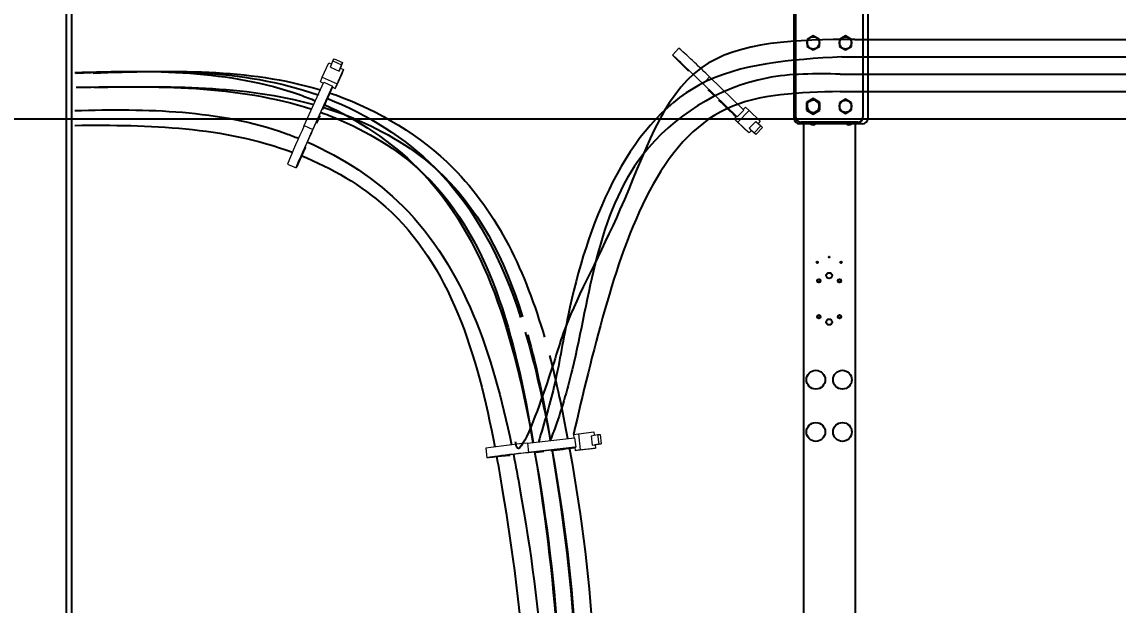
# Model space of a CAD drawing. Header units: feet. Extents: x -17 to 453, y -41 to 31.
# Drawn here: x 83.518 to 85.266, y 5.509 to 6.439 of the extents above; entities that cross this region are included whole.
import ezdxf
from ezdxf.enums import TextEntityAlignment as Align

# ---------------------------------------------------------------- set-up
doc = ezdxf.new("R2018")
doc.units = ezdxf.units.FT
doc.header["$MEASUREMENT"] = 0
for name, color, linetype in [('DC STRING CABLES', 30, 'Continuous'), ('E-DETL', 1, 'Continuous'), ('G-ANNO-TEXT', 1, 'Continuous'), ('S-BEAM', 7, 'Continuous')]:
    doc.layers.add(name, color=color, linetype=linetype)
doc.styles.add('NEI-A', font='arial.ttf')
doc.styles.get("Standard").update_dxf_attribs({"font": 'arial.ttf'})

# ---------------------------------------------------------------- blocks, each defined once
blk = doc.blocks.new('DETAIL_TITLE')
at = {"style": 'NEI-A', "flags": 8}
blk.add_attdef('#', text='', height=0.2, dxfattribs=at).set_placement((0.5922, -0.5109), align=Align.MIDDLE_CENTER)
at = {"lineweight": 30, "style": '', "flags": 104}
blk.add_attdef('DETAIL_TITLE', text='', height=0.2, dxfattribs=at).set_placement((0.9099, -0.5251), align=Align.BOTTOM_LEFT)
at = {"style": 'NEI-A'}
for tag, p in [('SCALE:', (0.9386, -0.7379)), ('1"_=_', (1.5474, -0.7379))]:
    blk.add_attdef(tag, text='', height=0.1, dxfattribs=at).set_placement(p, align=Align.BOTTOM_LEFT)

msp = doc.modelspace()

# ---------------------------------------------------------------- linework, layer by layer
at = {"color": 7, "linetype": 'Continuous', "lineweight": 25}
for p, q in [((84.74965, 6.28531), (84.74965, 6.5077)), ((84.86707, 6.5077), (84.86707, 6.28531)), ((84.75241, 6.28704), (84.75241, 6.49895)), ((84.85918, 6.49895), (84.85918, 6.28704)), ((84.78008, 6.41662), (84.77037, 6.41102)), ((84.77037, 6.41102), (84.77037, 6.39981)), ((84.77037, 6.39981), (84.78008, 6.39421)), ((84.78978, 6.41102), (84.78008, 6.41662)), ((84.78008, 6.39421), (84.78978, 6.39981)), ((84.78978, 6.39981), (84.78978, 6.41102)), ((84.83152, 6.41662), (84.82181, 6.41102)), ((84.82181, 6.41102), (84.82181, 6.39981)), ((84.82181, 6.39981), (84.83152, 6.39421)), ((84.84122, 6.41102), (84.83152, 6.41662)), ((84.83152, 6.39421), (84.84122, 6.39981)), ((84.84122, 6.39981), (84.84122, 6.41102)), ((84.78008, 6.31664), (84.7694, 6.31048)), ((84.78008, 6.31552), (84.77037, 6.30992)), ((84.79075, 6.31048), (84.78008, 6.31664)), ((84.78978, 6.30992), (84.78008, 6.31552)), ((84.83152, 6.31552), (84.82181, 6.30992)), ((84.84122, 6.30992), (84.83152, 6.31552)), ((84.7694, 6.31048), (84.7694, 6.29815)), ((84.7694, 6.29815), (84.78008, 6.29199)), ((84.77037, 6.30992), (84.77037, 6.29871)), ((84.77037, 6.29871), (84.78008, 6.29311)), ((84.78008, 6.29311), (84.78978, 6.29871)), ((84.78008, 6.29199), (84.79075, 6.29815)), ((84.78978, 6.29871), (84.78978, 6.30992)), ((84.79075, 6.29815), (84.79075, 6.31048)), ((84.82181, 6.30992), (84.82181, 6.29871)), ((84.82181, 6.29871), (84.83152, 6.29311)), ((84.83152, 6.29311), (84.84122, 6.29871)), ((84.84122, 6.29871), (84.84122, 6.30992)), ((84.85109, 6.27895), (84.7605, 6.27895)), ((84.7645, 6.27895), (84.7645, 3.35561)), ((84.84709, 6.27895), (84.84709, 3.35561)), ((84.85818, 6.27642), (84.75855, 6.27642))]:
    msp.add_line(p, q, dxfattribs=at)
for centre, radius in [((84.78008, 6.40542), 0.00971), ((84.83152, 6.40542), 0.00971), ((84.83152, 6.30431), 0.00971), ((84.78639, 6.05535), 0.00123), ((84.78639, 6.05537), 0.00109), ((84.7864, 6.05538), 0.00086), ((84.80539, 6.06394), 0.000665), ((84.82437, 6.05535), 0.00123), ((84.82437, 6.05537), 0.00109), ((84.82438, 6.05538), 0.00086), ((84.80539, 6.03431), 0.00466), ((84.78887, 6.02593), 0.0028), ((84.78887, 6.02593), 0.00267), ((84.78887, 6.02593), 0.00233), ((84.78887, 6.02593), 0.00207), ((84.8219, 6.02593), 0.0028), ((84.8219, 6.02593), 0.00267), ((84.8219, 6.02593), 0.00233), ((84.8219, 6.02593), 0.00207), ((84.78887, 5.96872), 0.0028), ((84.78887, 5.96872), 0.00267), ((84.78887, 5.96872), 0.00233), ((84.78887, 5.96872), 0.00207), ((84.80539, 5.96035), 0.00466), ((84.8219, 5.96872), 0.0028), ((84.8219, 5.96872), 0.00267), ((84.8219, 5.96872), 0.00233), ((84.8219, 5.96872), 0.00207), ((84.7842, 5.86831), 0.01499), ((84.82657, 5.86831), 0.01499), ((84.7842, 5.78502), 0.01499), ((84.82657, 5.78502), 0.01499)]:
    msp.add_circle(centre, radius, dxfattribs=at)
for centre, radius, start, end in [((84.78008, 6.30431), 0.00971, 180, 119.99998), ((84.75855, 6.28531), 0.0089, 180, 270), ((84.7605, 6.28704), 0.00809, 180, 270), ((84.78008, 6.28409), 0.00647, 232.65435, 307.34565), ((84.83152, 6.28409), 0.00647, 232.65435, 307.34565), ((84.85109, 6.28704), 0.00809, 270, 0), ((84.85818, 6.28531), 0.0089, 270, 0), ((84.78008, 6.28208), 0.00712, 232.65435, 307.34565), ((84.83665, 6.28208), 0.00712, 232.65435, 307.34565)]:
    msp.add_arc(centre, radius, start, end, dxfattribs=at)
at = {"layer": 'DC STRING CABLES', "flags": 128}
for points in [[(84.84652, 6.41107), (85.97435, 6.41107)], [(84.8258, 6.38336), (85.97435, 6.38336)], [(84.82283, 6.35566), (85.97435, 6.35566)], [(84.82283, 6.32795), (85.97435, 6.32795)]]:
    msp.add_lwpolyline(points, dxfattribs=at)
at = {"layer": 'DC STRING CABLES'}
for points in [[(84.84652, 6.41107), (84.6009, 6.3652), (84.4717, 6.13952), (84.38525, 5.95316), (84.34873, 5.84395), (84.30576, 5.76538), (84.30533, 5.76909)], [(84.8258, 6.38336), (84.5987, 6.33863), (84.38901, 5.97073), (84.36778, 5.86301), (84.34165, 5.76835)], [(84.82283, 6.35566), (84.70587, 6.34939), (84.50824, 6.22698), (84.39554, 5.88423), (84.36615, 5.7863), (84.36125, 5.77325)], [(84.82283, 6.32795), (84.64217, 6.30042), (84.44781, 5.98053), (84.39754, 5.78101)]]:
    msp.add_spline(points, degree=3, dxfattribs=at)
for points, knots in [([(83.60348, 6.35742), (83.73572, 6.36174), (83.868, 6.36606), (83.99025, 6.32238), (83.99029, 6.32236)], [0, 0, 0, 0, 4.659376, 4.6607503, 4.6607503, 4.6607503, 4.6607503]), ([(83.60228, 6.35828), (83.72547, 6.3621), (83.85678, 6.36316), (83.97811, 6.31641), (83.98609, 6.31311)], [0.3172302, 0.3172302, 0.3172302, 0.3172302, 4.659376, 4.9677961, 4.9677961, 4.9677961, 4.9677961]), ([(84.00443, 6.31708), (84.06848, 6.29207), (84.2113, 6.2022), (84.28389, 6.05808), (84.31333, 5.9677)], [4.8410384, 4.8410384, 4.8410384, 4.8410384, 7.3005954, 10.6386423, 10.6386423, 10.6386423, 10.6386423]), ([(84.00841, 6.32585), (84.01175, 6.32474), (84.08451, 6.29958), (84.24692, 6.20083), (84.32149, 6.03858), (84.35131, 5.93596)], [4.5327918, 4.5327918, 4.5327918, 4.5327918, 4.659376, 7.3005954, 11.0259441, 11.0259441, 11.0259441, 11.0259441]), ([(83.60228, 6.29758), (83.71767, 6.30068), (83.83929, 6.29907), (83.95228, 6.25608), (83.95893, 6.25339)], [0.5886467, 0.5886467, 0.5886467, 0.5886467, 4.659376, 4.9155113, 4.9155113, 4.9155113, 4.9155113]), ([(83.99432, 6.29481), (83.99889, 6.29318), (84.05487, 6.27233), (84.25159, 6.15971), (84.3051, 5.93376), (84.33311, 5.76837)], [4.7008971, 4.7008971, 4.7008971, 4.7008971, 4.8751145, 6.8438181, 12.542802, 12.542802, 12.542802, 12.542802]), ([(83.99801, 6.30294), (84.01084, 6.29901), (84.07529, 6.27679), (84.22123, 6.19325), (84.28785, 6.06063), (84.3165, 5.96836)], [4.3905786, 4.3905786, 4.3905786, 4.3905786, 4.8751145, 6.8438181, 10.2079612, 10.2079612, 10.2079612, 10.2079612]), ([(83.99992, 6.30715), (84.05514, 6.28244), (84.24363, 6.1568), (84.3032, 5.93153), (84.33297, 5.76836)], [5.1467727, 5.1467727, 5.1467727, 5.1467727, 7.3005954, 13.0023604, 13.0023604, 13.0023604, 13.0023604]), ([(83.97293, 6.2475), (84.02961, 6.22268), (84.20397, 6.10755), (84.26898, 5.90793), (84.29871, 5.76455)], [5.0961601, 5.0961601, 5.0961601, 5.0961601, 7.3005954, 12.330916, 12.330916, 12.330916, 12.330916]), ([(83.96331, 6.22572), (84.01218, 6.20599), (84.18542, 6.10485), (84.24421, 5.90823), (84.27214, 5.76108)], [4.9601861, 4.9601861, 4.9601861, 4.9601861, 6.8438181, 11.9216807, 11.9216807, 11.9216807, 11.9216807]), ([(84.36328, 5.75671), (84.36338, 5.75618), (84.40206, 5.53945), (84.41959, 5.32582), (84.38262, 5.12282)], [13.1380285, 13.1380285, 13.1380285, 13.1380285, 13.1565208, 20.713554, 20.713554, 20.713554, 20.713554]), ([(84.36328, 5.75671), (84.36339, 5.75605), (84.39987, 5.53654), (84.41875, 5.32476), (84.3826, 5.12282)], [12.6768201, 12.6768201, 12.6768201, 12.6768201, 12.6997435, 20.2487581, 20.2487581, 20.2487581, 20.2487581]), ([(84.39096, 5.75971), (84.39123, 5.75818), (84.42999, 5.54158), (84.44761, 5.32808), (84.41141, 5.12605)], [13.103143, 13.103143, 13.103143, 13.103143, 13.1565208, 20.6735066, 20.6735066, 20.6735066, 20.6735066]), ([(84.2749, 5.7463), (84.27813, 5.72865), (84.3154, 5.51185), (84.3356, 5.30256), (84.31174, 5.11779)], [12.09148, 12.09148, 12.09148, 12.09148, 12.6997435, 19.5495085, 19.5495085, 19.5495085, 19.5495085]), ([(84.30175, 5.74962), (84.30546, 5.73103), (84.34558, 5.51585), (84.36488, 5.30373), (84.34017, 5.11779)], [12.5053467, 12.5053467, 12.5053467, 12.5053467, 13.1565208, 20.0174396, 20.0174396, 20.0174396, 20.0174396])]:
    msp.add_open_spline(points, degree=3, knots=knots, dxfattribs=at)
for points in [[(83.63169, 6.35742), (83.75517, 6.36145), (83.87864, 6.36549), (83.99396, 6.33046)], [(83.60421, 6.33469), (83.73253, 6.33668), (83.86084, 6.33867), (83.98001, 6.29971)], [(83.63243, 6.33469), (83.75188, 6.33654), (83.87134, 6.33839), (83.98341, 6.3072)], [(83.60228, 6.27398), (83.72139, 6.27521), (83.8395, 6.27189), (83.94925, 6.23116)], [(84.32068, 5.94417), (84.33742, 5.88821), (84.3499, 5.82983), (84.36061, 5.77146)], [(84.32474, 5.94033), (84.33997, 5.8856), (84.3511, 5.82841), (84.3608, 5.77148)], [(84.35928, 5.90715), (84.37074, 5.8637), (84.38002, 5.81914), (84.38825, 5.77456)], [(84.3356, 5.7535), (84.37209, 5.53329), (84.39078, 5.32088), (84.35347, 5.11779)], [(84.33564, 5.75351), (84.3743, 5.53608), (84.39157, 5.32179), (84.35348, 5.11779)]]:
    msp.add_open_spline(points, degree=3, dxfattribs=at)
at = {"layer": 'E-DETL', "linetype": 'Continuous', "lineweight": 0}
for p, q in [((84.56592, 6.39698), (84.55549, 6.38612)), ((83.99696, 6.35099), (84.00716, 6.37347)), ((84.00716, 6.37347), (84.01191, 6.37134)), ((84.01008, 6.36674), (84.01402, 6.37663)), ((84.01008, 6.36674), (84.02382, 6.36058)), ((84.01402, 6.37663), (84.01567, 6.38026)), ((84.01402, 6.37663), (84.02776, 6.37047)), ((84.01567, 6.38026), (84.02941, 6.3741)), ((84.02382, 6.36058), (84.02776, 6.37047)), ((84.02941, 6.3741), (84.02547, 6.3642)), ((84.02583, 6.36511), (84.03083, 6.36286)), ((84.02776, 6.37047), (84.02941, 6.3741)), ((83.99402, 6.3436), (83.99696, 6.35099)), ((83.99696, 6.35099), (84.02063, 6.34037)), ((84.02789, 6.35548), (84.01769, 6.33299)), ((84.02063, 6.34037), (84.03083, 6.36286)), ((84.02382, 6.36058), (84.02547, 6.3642)), ((84.03083, 6.36286), (84.02789, 6.35548)), ((84.61465, 6.35108), (84.60421, 6.34022)), ((84.61465, 6.35108), (84.6691, 6.29829)), ((83.96812, 6.2735), (83.99946, 6.34257)), ((84.01272, 6.33522), (83.98139, 6.26615)), ((83.98186, 6.26734), (84.0132, 6.33641)), ((83.99402, 6.3436), (83.99893, 6.3414)), ((83.99946, 6.34257), (84.0132, 6.33641)), ((84.0132, 6.33641), (84.01272, 6.33522)), ((84.01272, 6.33522), (84.01769, 6.33299)), ((84.01769, 6.33299), (84.02063, 6.34037)), ((84.6577, 6.28828), (84.60325, 6.34107)), ((84.60421, 6.34022), (84.65867, 6.28743)), ((84.61712, 6.32565), (84.61179, 6.33082)), ((84.61184, 6.33086), (84.61808, 6.32481)), ((84.62081, 6.32208), (84.61712, 6.32565)), ((84.61902, 6.32578), (84.61808, 6.32481)), ((84.61808, 6.32481), (84.62084, 6.32214)), ((84.6691, 6.29829), (84.65867, 6.28743)), ((84.67787, 6.2978), (84.6599, 6.2791)), ((84.67191, 6.30306), (84.66818, 6.29918)), ((84.67191, 6.30306), (84.67787, 6.2978)), ((84.67787, 6.2978), (84.6956, 6.28061)), ((83.98811, 6.27768), (83.9917, 6.2856)), ((83.99122, 6.28441), (83.98816, 6.27764)), ((83.99046, 6.28615), (83.9917, 6.2856)), ((83.99334, 6.28909), (83.99122, 6.28441)), ((83.9917, 6.2856), (83.99328, 6.28909)), ((84.6577, 6.28828), (84.65394, 6.28436)), ((84.65394, 6.28436), (84.6599, 6.2791)), ((84.67167, 6.26717), (84.65394, 6.28436)), ((84.65867, 6.28743), (84.6577, 6.28828)), ((84.6599, 6.2791), (84.67763, 6.26191)), ((84.68827, 6.28014), (84.67784, 6.26928)), ((84.68827, 6.28014), (84.69626, 6.27309)), ((84.6956, 6.28061), (84.69199, 6.27686)), ((83.96812, 6.2735), (83.98186, 6.26734)), ((84.67763, 6.26191), (84.67167, 6.26717)), ((84.68143, 6.26587), (84.67763, 6.26191)), ((84.67784, 6.26928), (84.68583, 6.26223)), ((84.67784, 6.26928), (84.6807, 6.26651)), ((84.68869, 6.25946), (84.6807, 6.26651)), ((84.69626, 6.27309), (84.68583, 6.26223)), ((84.68583, 6.26223), (84.68869, 6.25946)), ((84.69912, 6.27032), (84.68869, 6.25946)), ((84.69626, 6.27309), (84.69912, 6.27032)), ((83.94134, 6.21215), (83.95509, 6.20599)), ((84.32406, 5.76736), (84.39943, 5.77581)), ((84.39754, 5.78101), (84.40538, 5.78226)), ((84.39754, 5.78101), (84.39816, 5.77567)), ((84.39943, 5.77581), (84.40117, 5.76085)), ((84.40538, 5.78226), (84.42992, 5.78502)), ((84.40538, 5.78226), (84.40838, 5.7565)), ((84.42563, 5.77906), (84.43615, 5.78074)), ((84.42563, 5.77906), (84.42737, 5.7641)), ((84.42992, 5.78502), (84.43052, 5.77985)), ((84.43615, 5.78074), (84.44011, 5.78119)), ((84.43615, 5.78074), (84.43789, 5.76579)), ((84.44011, 5.78119), (84.44185, 5.76623)), ((84.25765, 5.75895), (84.2594, 5.74399)), ((84.32406, 5.76736), (84.3258, 5.7524)), ((84.39991, 5.76065), (84.32454, 5.7522)), ((84.3258, 5.7524), (84.40117, 5.76085)), ((84.34526, 5.7531), (84.33788, 5.75227)), ((84.33789, 5.75233), (84.34652, 5.7533)), ((84.35036, 5.75367), (84.34526, 5.7531)), ((84.34636, 5.75465), (84.34652, 5.7533)), ((84.34652, 5.7533), (84.35033, 5.75373)), ((84.40117, 5.76085), (84.39991, 5.76065)), ((84.39991, 5.76065), (84.40054, 5.75525)), ((84.42508, 5.758), (84.40054, 5.75525)), ((84.40054, 5.75525), (84.40838, 5.7565)), ((84.40838, 5.7565), (84.43292, 5.75925)), ((84.43292, 5.75925), (84.42508, 5.758)), ((84.42737, 5.7641), (84.43789, 5.76579)), ((84.42737, 5.7641), (84.43133, 5.76455)), ((84.44185, 5.76623), (84.43133, 5.76455)), ((84.43229, 5.7647), (84.43292, 5.75925)), ((84.43789, 5.76579), (84.44185, 5.76623))]:
    msp.add_line(p, q, dxfattribs=at)
at = {"layer": 'E-DETL', "linetype": 'Continuous', "lineweight": 0, "flags": 128}
for points in [[(84.58066, 6.361), (84.57533, 6.36619), (84.57042, 6.37099), (84.56604, 6.37529), (84.56232, 6.37898), (84.55934, 6.38197), (84.55718, 6.38419), (84.55588, 6.38559), (84.55549, 6.38612), (84.556, 6.38578), (84.55741, 6.38457), (84.55968, 6.38253), (84.56276, 6.3797), (84.56657, 6.37615), (84.57102, 6.37198), (84.576, 6.36728), (84.58138, 6.36217), (84.58703, 6.35677), (84.59281, 6.35123), (84.59859, 6.34566), (84.60421, 6.34022)], [(84.60325, 6.34107), (84.59809, 6.34607), (84.59278, 6.35118), (84.58747, 6.35627), (84.58228, 6.36123), (84.57734, 6.36592), (84.57277, 6.37024), (84.56868, 6.37407), (84.56519, 6.37733), (84.56236, 6.37992), (84.56027, 6.3818), (84.55897, 6.38291), (84.5585, 6.38322), (84.55887, 6.38273), (84.56006, 6.38145), (84.56205, 6.37941), (84.56478, 6.37666), (84.5682, 6.37327), (84.57221, 6.36932), (84.57673, 6.36491), (84.58163, 6.36015)], [(83.97024, 6.23816), (83.96716, 6.23139), (83.9643, 6.22515), (83.96173, 6.21958), (83.95951, 6.21484), (83.95769, 6.21102), (83.95633, 6.20823), (83.95545, 6.20654), (83.95509, 6.20599), (83.95524, 6.20659), (83.9559, 6.20832), (83.95705, 6.21115), (83.95868, 6.215), (83.96073, 6.21979), (83.96316, 6.22538), (83.96591, 6.23165), (83.9689, 6.23844), (83.97208, 6.24558), (83.97535, 6.2529), (83.97864, 6.26021), (83.98186, 6.26734)], [(83.98139, 6.26615), (83.97843, 6.2596), (83.97541, 6.25288), (83.9724, 6.24616), (83.96949, 6.23961), (83.96673, 6.23337), (83.96421, 6.22762), (83.96198, 6.22248), (83.9601, 6.21809), (83.9586, 6.21455), (83.95754, 6.21195), (83.95693, 6.21036), (83.9568, 6.20981), (83.95714, 6.21032), (83.95794, 6.21187), (83.95919, 6.21443), (83.96086, 6.21793), (83.9629, 6.22229), (83.96526, 6.2274), (83.96789, 6.23314), (83.97072, 6.23936)], [(84.29479, 5.74744), (84.2874, 5.74662), (84.28057, 5.74588), (84.27447, 5.74524), (84.26926, 5.74472), (84.26505, 5.74432), (84.26196, 5.74407), (84.26006, 5.74395), (84.2594, 5.74399), (84.25999, 5.74417), (84.26181, 5.74449), (84.26484, 5.74494), (84.26898, 5.74552), (84.27414, 5.7462), (84.28019, 5.74698), (84.28698, 5.74783), (84.29434, 5.74873), (84.3021, 5.74966), (84.31006, 5.7506), (84.31803, 5.75152), (84.3258, 5.7524)], [(84.32454, 5.7522), (84.3174, 5.75139), (84.31008, 5.75055), (84.30277, 5.74969), (84.29564, 5.74883), (84.28888, 5.748), (84.28265, 5.74722), (84.27709, 5.74651), (84.27235, 5.74588), (84.26855, 5.74535), (84.26577, 5.74493), (84.26409, 5.74464), (84.26355, 5.74447), (84.26416, 5.74444), (84.2659, 5.74454), (84.26874, 5.74478), (84.27261, 5.74514), (84.2774, 5.74563), (84.283, 5.74621), (84.28927, 5.74689), (84.29606, 5.74764)]]:
    msp.add_lwpolyline(points, dxfattribs=at)
at = {"layer": 'E-DETL', "linetype": 'Continuous', "lineweight": 0}
for centre, radius, start, end in [((83.68749, 5.4156), 1.3171, 45.25587, 48.16814), ((82.2237, 7.10004), 1.94651, 335.71351, 336.85239), ((81.70437, 7.331), 2.51493, 335.78261, 336.66527), ((86.37361, 8.12561), 2.51493, 226.07419, 226.95684), ((85.98105, 7.71458), 1.94651, 226.00508, 227.14397), ((85.16147, 5.71613), 1.3171, 154.96429, 157.87656), ((84.45636, 4.45693), 1.3171, 95.7651, 98.67737), ((84.07323, 8.25331), 2.51493, 276.58342, 277.46608), ((84.14078, 7.68897), 1.94651, 276.51432, 277.6532)]:
    msp.add_arc(centre, radius, start, end, dxfattribs=at)
at = {"layer": 'S-BEAM'}
for p, q in [((83.58853, 6.52453), (83.58853, 4.89685)), ((83.59716, 6.52453), (83.59716, 4.89685))]:
    msp.add_line(p, q, dxfattribs=at)

# ---------------------------------------------------------------- block references
at = {"layer": 'G-ANNO-TEXT'}
ref = msp.add_blockref('DETAIL_TITLE', (9.90128, 15.51621), dxfattribs=at)
lines = msp.add_mtext('{\\LSTEEL SUPPORT POST GROUNDING (BELOW GRADE)}', dxfattribs={"layer": '0', "insert": (10.81118, 15.29107), "char_height": 7.5055471, "attachment_point": 1})
ref.add_attrib('DETAIL_TITLE', '', (10.81118, 15.29107)).embed_mtext(lines)
ref = msp.add_blockref('DETAIL_TITLE', (0.15596, 15.44212), dxfattribs=at)
lines = msp.add_mtext('{\\LMECHANICAL COMPRESSION SPLIT BOLT "TEE" CONNECTION}', dxfattribs={"layer": '0', "insert": (1.06586, 15.21699), "char_height": 8.503693, "attachment_point": 1})
ref.add_attrib('DETAIL_TITLE', '', (1.06586, 15.21699)).embed_mtext(lines)

doc.saveas('drawing.dxf')
